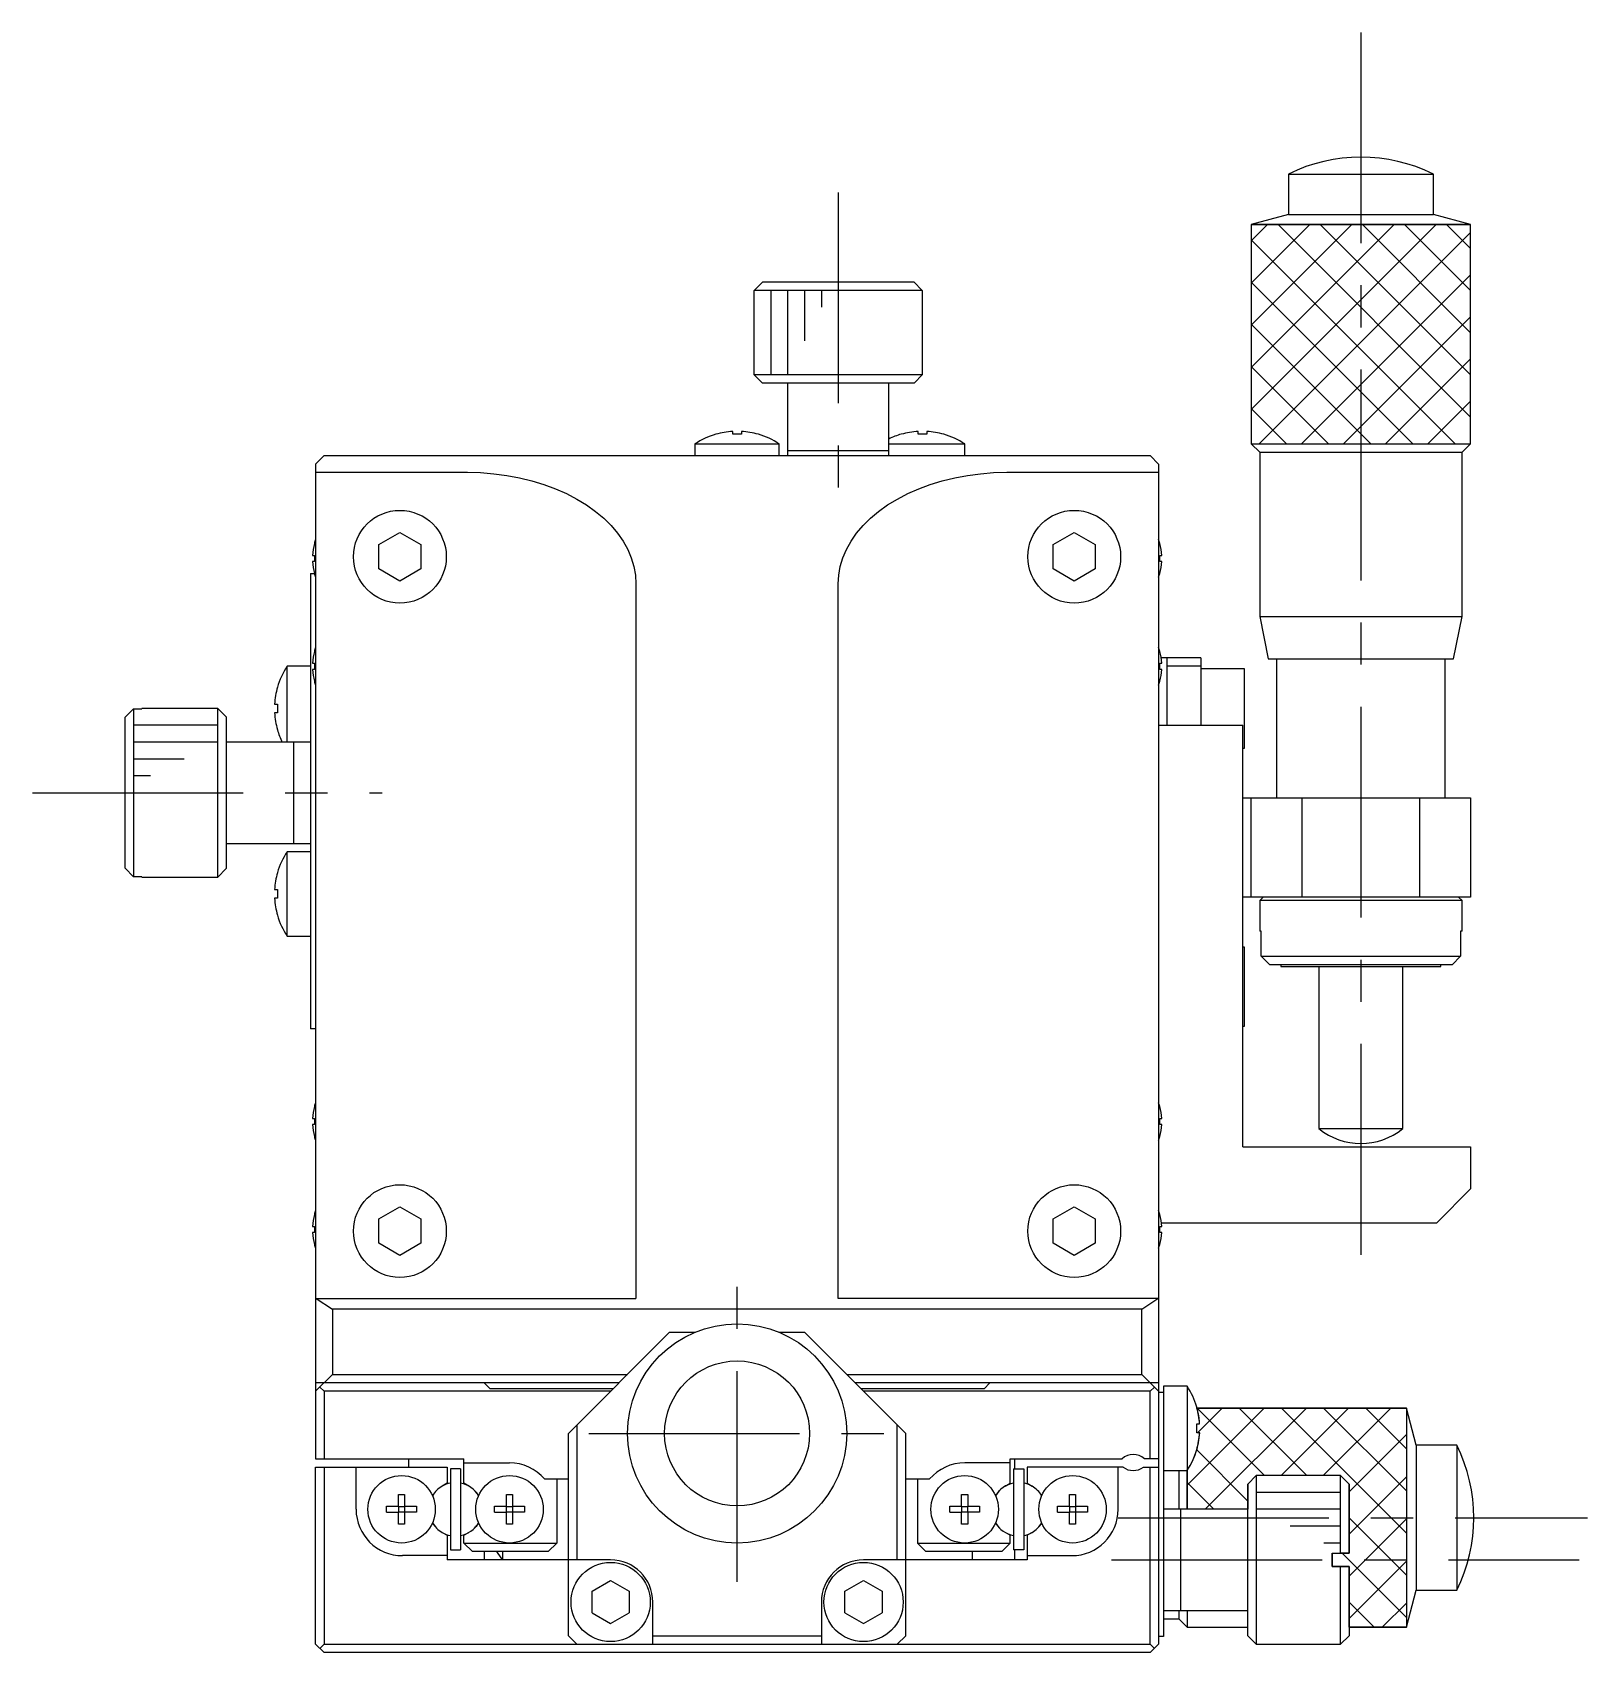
# Model space of a CAD drawing. Extents: x -393 to 367, y 10 to 551.
# Drawn here: x -89.4 to 2.8, y 254.8 to 350.9 of the extents above; entities that cross this region are included whole.
import ezdxf

# ---------------------------------------------------------------- set-up
doc = ezdxf.new("R2010")
doc.units = 0
doc.header["$LTSCALE"] = 10
doc.linetypes.add('CENTER', pattern=[2, 1.25, -0.25, 0.25, -0.25])
doc.linetypes.add('DASHED', pattern=[3.5, 2, -1.5])
doc.layers.get('0').update_dxf_attribs({"linetype": 'CONTINUOUS'})
doc.layers.add('CENTER', color=1, linetype='CENTER')

msp = doc.modelspace()

# ---------------------------------------------------------------- linework, layer by layer
at = {"color": 7, "linetype": 'CONTINUOUS'}
for p, q in [((-14.914398, 342.520396), (-6.314398, 342.520396)), ((-14.914398, 342.520396), (-14.914398, 340.109885)), ((-6.314398, 340.109885), (-6.314398, 342.520396)), ((-14.914398, 340.109885), (-17.114397, 339.520397)), ((-17.114397, 339.520397), (-4.114399, 339.520397)), ((-17.114397, 339.520397), (-17.114397, 326.520396)), ((-14.914398, 340.109885), (-6.314398, 340.109885)), ((-4.114399, 339.520397), (-6.314398, 340.109885)), ((-4.114399, 326.520396), (-4.114399, 339.520397)), ((-46.598373, 335.62039), (-46.096585, 336.12039)), ((-36.630424, 335.62039), (-46.598373, 335.62039)), ((-46.598373, 335.12039), (-46.598373, 335.62039)), ((-46.096585, 336.12039), (-37.132211, 336.12039)), ((-37.132211, 336.12039), (-36.630424, 335.62039)), ((-36.630424, 335.62039), (-36.630424, 335.12039)), ((-46.614398, 335.12039), (-46.614398, 330.62039)), ((-46.614398, 335.12039), (-46.598373, 335.12039)), ((-36.630424, 335.12039), (-36.614398, 335.12039)), ((-36.614398, 330.62039), (-36.614398, 335.12039)), ((-46.614398, 330.62039), (-36.614398, 330.62039)), ((-46.614398, 330.62039), (-46.114398, 330.12039)), ((-37.114398, 330.12039), (-36.614398, 330.62039)), ((-37.114398, 330.12039), (-46.114398, 330.12039)), ((-44.614398, 330.12039), (-44.614398, 325.82039)), ((-38.614398, 325.82039), (-38.614398, 330.12039)), ((-48.872988, 327.08297), (-48.876331, 327.089826)), ((-47.874398, 327.08297), (-47.874398, 327.255342)), ((-47.354398, 327.08297), (-47.874398, 327.08297)), ((-47.354398, 327.255342), (-47.354398, 327.08297)), ((-46.352465, 327.089826), (-46.355809, 327.08297)), ((-37.872988, 327.08297), (-37.876331, 327.089826)), ((-36.874398, 327.08297), (-36.874398, 327.255342)), ((-36.354398, 327.08297), (-36.874398, 327.08297)), ((-36.354398, 327.255342), (-36.354398, 327.08297)), ((-35.352465, 327.089826), (-35.355809, 327.08297)), ((-72.114398, 325.82039), (-72.614398, 325.32039)), ((-72.114398, 325.82039), (-23.114398, 325.82039)), ((-50.114398, 326.512047), (-45.114398, 326.512047)), ((-50.114398, 326.512047), (-50.114398, 325.82039)), ((-45.114398, 325.82039), (-45.114398, 326.512047)), ((-44.614398, 326.12039), (-38.614398, 326.12039)), ((-38.614398, 326.512047), (-34.114398, 326.512047)), ((-34.114398, 325.82039), (-34.114398, 326.512047)), ((-22.614398, 325.32039), (-23.114398, 325.82039)), ((-17.114397, 326.520396), (-4.114399, 326.520396)), ((-17.114397, 326.520396), (-16.614394, 326.020394)), ((-16.614394, 326.020394), (-4.614402, 326.020394)), ((-16.614394, 326.020394), (-16.614394, 316.270389)), ((-4.614402, 326.020394), (-4.114399, 326.520396)), ((-4.614402, 316.270389), (-4.614402, 326.020394)), ((-72.614398, 325.32039), (-72.614398, 266.32039)), ((-72.614398, 324.827561), (-63.614398, 324.827561)), ((-63.614398, 324.827561), (-62.829807, 324.807158)), ((-32.398989, 324.807158), (-31.614398, 324.827561)), ((-31.614398, 324.827561), (-22.614398, 324.827561)), ((-22.614398, 325.32039), (-22.614398, 255.32039)), ((-62.829807, 324.807158), (-62.050054, 324.746072)), ((-62.050054, 324.746072), (-61.279945, 324.644682)), ((-61.279945, 324.644682), (-60.524228, 324.503612)), ((-60.524228, 324.503612), (-59.787564, 324.323731)), ((-59.787564, 324.323731), (-59.074493, 324.106149)), ((-59.074493, 324.106149), (-58.389413, 323.852208)), ((-36.839384, 323.852208), (-36.154303, 324.106149)), ((-36.154303, 324.106149), (-35.441233, 324.323731)), ((-35.441233, 324.323731), (-34.704568, 324.503612)), ((-34.704568, 324.503612), (-33.948852, 324.644682)), ((-33.948852, 324.644682), (-33.178743, 324.746072)), ((-33.178743, 324.746072), (-32.398989, 324.807158)), ((-58.389413, 323.852208), (-57.736546, 323.563472)), ((-57.736546, 323.563472), (-57.119918, 323.241723)), ((-57.119918, 323.241723), (-56.543331, 322.888944)), ((-38.685466, 322.888944), (-38.108879, 323.241723)), ((-38.108879, 323.241723), (-37.492251, 323.563472)), ((-37.492251, 323.563472), (-36.839384, 323.852208)), ((-56.543331, 322.888944), (-56.010339, 322.507309)), ((-56.010339, 322.507309), (-55.524228, 322.099172)), ((-55.524228, 322.099172), (-55.087997, 321.667048)), ((-40.1408, 321.667048), (-39.704568, 322.099172)), ((-39.704568, 322.099172), (-39.218458, 322.507309)), ((-39.218458, 322.507309), (-38.685466, 322.888944)), ((-68.864398, 320.542078), (-67.614398, 321.263765)), ((-67.614398, 321.263765), (-66.364398, 320.542078)), ((-55.087997, 321.667048), (-54.704333, 321.213603)), ((-54.704333, 321.213603), (-54.375603, 320.741632)), ((-40.853194, 320.741632), (-40.524464, 321.213603)), ((-40.524464, 321.213603), (-40.1408, 321.667048)), ((-28.864398, 320.542078), (-27.614398, 321.263765)), ((-27.614398, 321.263765), (-26.364398, 320.542078)), ((-72.688542, 320.609006), (-72.68392, 320.606751)), ((-68.864398, 319.098702), (-68.864398, 320.542078)), ((-66.364398, 320.542078), (-66.364398, 319.098702)), ((-54.375603, 320.741632), (-54.103833, 320.254045)), ((-54.103833, 320.254045), (-53.890699, 319.753847)), ((-41.338098, 319.753847), (-41.124964, 320.254045)), ((-41.124964, 320.254045), (-40.853194, 320.741632)), ((-28.864398, 319.098702), (-28.864398, 320.542078)), ((-26.364398, 320.542078), (-26.364398, 319.098702)), ((-22.544877, 320.606751), (-22.540254, 320.609006)), ((-72.804257, 319.90039), (-72.68392, 319.90039)), ((-72.68392, 319.54039), (-72.804257, 319.54039)), ((-72.68392, 319.90039), (-72.68392, 319.54039)), ((-67.614398, 318.377014), (-68.864398, 319.098702)), ((-66.364398, 319.098702), (-67.614398, 318.377014)), ((-53.890699, 319.753847), (-53.737515, 319.244123)), ((-53.737515, 319.244123), (-53.645225, 318.728015)), ((-41.583572, 318.728015), (-41.491282, 319.244123)), ((-41.491282, 319.244123), (-41.338098, 319.753847)), ((-27.614398, 318.377014), (-28.864398, 319.098702)), ((-26.364398, 319.098702), (-27.614398, 318.377014)), ((-22.544877, 319.54039), (-22.544877, 319.90039)), ((-22.544877, 319.90039), (-22.424539, 319.90039)), ((-22.424539, 319.54039), (-22.544877, 319.54039)), ((-72.914398, 318.82039), (-72.685229, 318.82039)), ((-72.914398, 318.82039), (-72.914398, 291.82039)), ((-72.68392, 318.834028), (-72.688542, 318.831774)), ((-53.645225, 318.728015), (-53.614398, 318.208706)), ((-53.614398, 318.208706), (-53.614398, 275.82039)), ((-41.614398, 318.208706), (-41.583572, 318.728015)), ((-41.614398, 275.82039), (-41.614398, 318.208706)), ((-22.540254, 318.831774), (-22.544877, 318.834028)), ((-16.614394, 316.270389), (-4.614402, 316.270389)), ((-16.614394, 316.270389), (-16.114395, 313.77039)), ((-5.114401, 313.77039), (-4.614402, 316.270389)), ((-74.306056, 308.82039), (-74.306056, 313.32039)), ((-72.914398, 313.32039), (-74.306056, 313.32039)), ((-72.804257, 313.50039), (-72.68392, 313.50039)), ((-72.688542, 314.209006), (-72.68392, 314.206751)), ((-72.68392, 313.50039), (-72.68392, 313.14039)), ((-22.544877, 314.206751), (-22.540254, 314.209006)), ((-22.544877, 313.14039), (-22.544877, 313.50039)), ((-22.544877, 313.50039), (-22.424539, 313.50039)), ((-20.114398, 313.820392), (-22.458832, 313.820392)), ((-22.114398, 313.820392), (-22.114398, 309.82039)), ((-20.114398, 313.32039), (-22.114398, 313.32039)), ((-20.114398, 313.82039), (-20.114398, 309.82039)), ((-16.114395, 313.77039), (-5.114401, 313.77039)), ((-15.614398, 313.77039), (-15.614398, 305.52039)), ((-5.614398, 305.52039), (-5.614398, 313.77039)), ((-72.68392, 313.14039), (-72.804257, 313.14039)), ((-72.68392, 312.434028), (-72.688542, 312.431774)), ((-22.424539, 313.14039), (-22.544877, 313.14039)), ((-22.540254, 312.431774), (-22.544877, 312.434028)), ((-17.514398, 313.17039), (-20.114398, 313.17039)), ((-17.514398, 308.47039), (-17.514398, 313.17039)), ((-74.883834, 312.082323), (-74.876979, 312.078979)), ((-83.914398, 310.302577), (-83.414398, 310.804364)), ((-83.414398, 310.804364), (-83.414398, 300.836415)), ((-83.414398, 310.804364), (-82.914398, 310.804364)), ((-78.414398, 310.82039), (-82.914398, 310.82039)), ((-82.914398, 310.804364), (-82.914398, 310.82039)), ((-78.414398, 300.82039), (-78.414398, 310.82039)), ((-77.914398, 310.32039), (-78.414398, 310.82039)), ((-75.049351, 311.08039), (-74.876979, 311.08039)), ((-74.876979, 310.56039), (-75.049351, 310.56039)), ((-74.876979, 311.08039), (-74.876979, 310.56039)), ((-83.914398, 301.338203), (-83.914398, 310.302577)), ((-77.914398, 310.32039), (-77.914398, 301.32039)), ((-74.876979, 309.5618), (-74.883834, 309.558457)), ((-22.614398, 309.82039), (-17.614398, 309.82039)), ((-17.614398, 284.82039), (-17.614398, 309.82039)), ((-72.914398, 308.82039), (-77.914398, 308.82039)), ((-73.914398, 302.82039), (-73.914398, 308.82039)), ((-17.614398, 308.47039), (-17.514398, 308.47039)), ((-17.614398, 305.52039), (-4.114398, 305.52039)), ((-17.114398, 299.62039), (-17.114398, 305.52039)), ((-14.114398, 305.52039), (-14.114398, 299.62039)), ((-7.114398, 299.62039), (-7.114398, 305.52039)), ((-4.114398, 305.52039), (-4.114398, 299.62039)), ((-77.914398, 302.82039), (-72.914398, 302.82039)), ((-74.306056, 297.32039), (-74.306056, 302.32039)), ((-72.914398, 302.32039), (-74.306056, 302.32039)), ((-83.414398, 300.836415), (-83.914398, 301.338203)), ((-82.914398, 300.836415), (-83.414398, 300.836415)), ((-82.914398, 300.82039), (-82.914398, 300.836415)), ((-82.914398, 300.82039), (-78.414398, 300.82039)), ((-78.414398, 300.82039), (-77.914398, 301.32039)), ((-74.883834, 301.082323), (-74.876979, 301.078979)), ((-75.049351, 300.08039), (-74.876979, 300.08039)), ((-74.876979, 300.08039), (-74.876979, 299.56039)), ((-74.876979, 299.56039), (-75.049351, 299.56039)), ((-4.114398, 299.62039), (-17.614398, 299.62039)), ((-16.414398, 299.62039), (-16.614398, 299.42039)), ((-4.614398, 299.42039), (-16.614398, 299.42039)), ((-16.614398, 299.42039), (-16.614398, 297.62039)), ((-4.614398, 299.42039), (-4.814398, 299.62039)), ((-4.614398, 297.62039), (-4.614398, 299.42039)), ((-74.876979, 298.5618), (-74.883834, 298.558457)), ((-74.306056, 297.32039), (-72.914398, 297.32039)), ((-16.530478, 297.62039), (-16.614398, 297.62039)), ((-16.530478, 296.12039), (-16.530478, 297.62039)), ((-4.698319, 297.62039), (-4.698319, 296.12039)), ((-4.614398, 297.62039), (-4.698319, 297.62039)), ((-17.514398, 296.67039), (-17.614398, 296.67039)), ((-17.514398, 291.97039), (-17.514398, 296.67039)), ((-16.530478, 296.12039), (-4.698319, 296.12039)), ((-16.022725, 295.62039), (-16.530478, 296.12039)), ((-4.698319, 296.12039), (-5.206071, 295.62039)), ((-5.206071, 295.62039), (-16.022725, 295.62039)), ((-15.364398, 295.62039), (-15.364398, 295.52039)), ((-15.364398, 295.52039), (-5.864398, 295.52039)), ((-13.114394, 295.52039), (-13.114394, 285.897899)), ((-8.114402, 285.897899), (-8.114402, 295.52039)), ((-5.864398, 295.52039), (-5.864398, 295.62039)), ((-72.614398, 291.82039), (-72.914398, 291.82039)), ((-17.614398, 291.97039), (-17.514398, 291.97039)), ((-72.804257, 286.50039), (-72.68392, 286.50039)), ((-72.688542, 287.209006), (-72.68392, 287.206751)), ((-72.68392, 286.50039), (-72.68392, 286.14039)), ((-22.544877, 287.206751), (-22.540254, 287.209006)), ((-22.544877, 286.14039), (-22.544877, 286.50039)), ((-22.544877, 286.50039), (-22.424539, 286.50039)), ((-72.68392, 286.14039), (-72.804257, 286.14039)), ((-72.68392, 285.434028), (-72.688542, 285.431774)), ((-22.424539, 286.14039), (-22.544877, 286.14039)), ((-22.540254, 285.431774), (-22.544877, 285.434028)), ((-13.114394, 285.897899), (-8.114402, 285.897899)), ((-17.614398, 284.82039), (-4.114398, 284.82039)), ((-4.114398, 284.82039), (-4.114398, 282.32039)), ((-6.114398, 280.32039), (-4.114398, 282.32039)), ((-72.688542, 280.809006), (-72.68392, 280.806751)), ((-68.864398, 280.542078), (-67.614398, 281.263765)), ((-67.614398, 281.263765), (-66.364398, 280.542078)), ((-28.864398, 280.542078), (-27.614398, 281.263765)), ((-27.614398, 281.263765), (-26.364398, 280.542078)), ((-22.544877, 280.806751), (-22.540254, 280.809006)), ((-72.804257, 280.10039), (-72.68392, 280.10039)), ((-72.68392, 279.74039), (-72.804257, 279.74039)), ((-72.68392, 280.10039), (-72.68392, 279.74039)), ((-68.864398, 279.098702), (-68.864398, 280.542078)), ((-66.364398, 280.542078), (-66.364398, 279.098702)), ((-28.864398, 279.098702), (-28.864398, 280.542078)), ((-26.364398, 280.542078), (-26.364398, 279.098702)), ((-22.544877, 279.74039), (-22.544877, 280.10039)), ((-22.544877, 280.10039), (-22.424539, 280.10039)), ((-22.424539, 279.74039), (-22.544877, 279.74039)), ((-22.444603, 280.32039), (-6.114398, 280.32039)), ((-72.68392, 279.034028), (-72.688542, 279.031774)), ((-67.614398, 278.377014), (-68.864398, 279.098702)), ((-66.364398, 279.098702), (-67.614398, 278.377014)), ((-27.614398, 278.377014), (-28.864398, 279.098702)), ((-26.364398, 279.098702), (-27.614398, 278.377014)), ((-22.540254, 279.031774), (-22.544877, 279.034028)), ((-72.614398, 275.82039), (-53.614398, 275.82039)), ((-72.572639, 275.82039), (-71.614398, 275.186144)), ((-22.614398, 275.82039), (-41.614398, 275.82039)), ((-23.614398, 275.186144), (-22.656158, 275.82039)), ((-23.614398, 275.186144), (-71.614398, 275.186144)), ((-71.614398, 275.186144), (-71.614398, 271.32039)), ((-23.614398, 271.32039), (-23.614398, 275.186144)), ((-57.614398, 267.82039), (-51.614398, 273.82039)), ((-51.614398, 273.82039), (-50.114396, 273.82039)), ((-45.114401, 273.82039), (-43.614398, 273.82039)), ((-37.614398, 267.82039), (-43.614398, 273.82039)), ((-72.614398, 270.32039), (-71.614398, 271.32039)), ((-71.614398, 271.32039), (-54.114398, 271.32039)), ((-41.114398, 271.32039), (-23.614398, 271.32039)), ((-23.614398, 271.32039), (-22.614398, 270.32039)), ((-54.614398, 270.82039), (-72.614398, 270.82039)), ((-72.364398, 270.57039), (-72.114398, 270.32039)), ((-72.114398, 270.32039), (-72.114398, 266.32039)), ((-55.114398, 270.32039), (-72.114398, 270.32039)), ((-62.264398, 270.47039), (-62.614398, 270.82039)), ((-54.964398, 270.47039), (-62.264398, 270.47039)), ((-22.614398, 270.82039), (-40.614398, 270.82039)), ((-32.964398, 270.47039), (-40.264398, 270.47039)), ((-23.114398, 270.32039), (-40.114398, 270.32039)), ((-32.614398, 270.82039), (-32.964398, 270.47039)), ((-23.114398, 270.32039), (-22.864398, 270.57039)), ((-23.114398, 266.32039), (-23.114398, 270.32039)), ((-22.614398, 270.27039), (-22.314398, 270.27039)), ((-20.922741, 270.62039), (-22.314398, 270.62039)), ((-22.314398, 270.62039), (-22.314398, 255.77039)), ((-20.922741, 270.62039), (-20.922741, 265.62039)), ((-20.351818, 269.378979), (-20.344963, 269.382323)), ((-7.324903, 267.12039), (-7.914391, 269.320389)), ((-57.114398, 268.32039), (-57.114398, 260.32039)), ((-38.114398, 260.32039), (-38.114398, 268.32039)), ((-57.614398, 255.82039), (-57.614398, 267.82039)), ((-37.614398, 255.82039), (-37.614398, 267.82039)), ((-72.614398, 266.32039), (-63.814398, 266.32039)), ((-67.114398, 266.32039), (-67.114398, 265.82039)), ((-63.814398, 264.864802), (-63.814398, 266.32039)), ((-31.414398, 266.32039), (-24.775836, 266.32039)), ((-31.414398, 264.864802), (-31.414398, 266.32039)), ((-31.164399, 266.32039), (-31.164399, 265.72039)), ((-22.614398, 266.32039), (-23.452961, 266.32039)), ((-20.344963, 266.858457), (-20.351818, 266.8618)), ((-7.324903, 267.12039), (-7.324903, 258.52039)), ((-4.914392, 267.12039), (-7.324903, 267.12039)), ((-4.914392, 267.12039), (-4.914392, 258.52039)), ((-72.614398, 255.32039), (-72.614398, 265.82039)), ((-72.614398, 265.82039), (-64.814398, 265.82039)), ((-72.114398, 265.82039), (-72.114398, 255.32039)), ((-70.214398, 263.32039), (-70.214398, 265.82039)), ((-64.814398, 265.82039), (-64.814398, 264.864802)), ((-64.014398, 265.72039), (-64.614398, 265.72039)), ((-64.614398, 265.72039), (-64.614398, 260.92039)), ((-64.014398, 265.72039), (-64.014398, 260.92039)), ((-63.814398, 266.07039), (-61.114398, 266.07039)), ((-31.414398, 266.07039), (-34.114398, 266.07039)), ((-31.214398, 265.72039), (-31.214398, 260.92039)), ((-31.214398, 265.72039), (-30.614398, 265.72039)), ((-30.614398, 265.72039), (-30.614398, 260.92039)), ((-30.414398, 265.82039), (-30.414398, 264.864802)), ((-24.714398, 265.82039), (-30.414398, 265.82039)), ((-25.014398, 263.32039), (-25.014398, 265.82039)), ((-23.514398, 265.82039), (-22.614398, 265.82039)), ((-23.114398, 255.32039), (-23.114398, 265.82039)), ((-22.314398, 265.62039), (-20.922741, 265.62039)), ((-21.414394, 265.62039), (-21.414394, 263.32039)), ((-16.814398, 265.32039), (-16.814398, 255.32039)), ((-11.814398, 260.72039), (-11.814398, 265.32039)), ((-64.814398, 264.864802), (-65.108148, 264.695205)), ((-63.520648, 264.695205), (-63.814398, 264.864802)), ((-59.035336, 265.12039), (-57.614398, 265.12039)), ((-58.314398, 265.12039), (-58.314398, 261.32039)), ((-37.614398, 265.12039), (-36.193461, 265.12039)), ((-36.914398, 265.12039), (-36.914398, 261.32039)), ((-31.708148, 264.695205), (-31.414398, 264.864802)), ((-30.414398, 264.864802), (-30.120648, 264.695205)), ((-68.40076, 263.50039), (-67.694398, 263.50039)), ((-68.40076, 263.14039), (-68.40076, 263.50039)), ((-67.694398, 264.206751), (-67.334398, 264.206751)), ((-67.694398, 263.50039), (-67.694398, 264.206751)), ((-67.684026, 263.490018), (-67.694398, 263.50039)), ((-67.684026, 263.490018), (-67.34477, 263.490018)), ((-67.684026, 263.150762), (-67.684026, 263.490018)), ((-67.34477, 263.490018), (-67.334398, 263.50039)), ((-67.34477, 263.490018), (-67.34477, 263.150762)), ((-67.334398, 264.206751), (-67.334398, 263.50039)), ((-67.334398, 263.50039), (-66.628037, 263.50039)), ((-66.628037, 263.50039), (-66.628037, 263.14039)), ((-62.00076, 263.50039), (-61.294398, 263.50039)), ((-62.00076, 263.14039), (-62.00076, 263.50039)), ((-61.294398, 264.206751), (-60.934398, 264.206751)), ((-61.294398, 263.50039), (-61.294398, 264.206751)), ((-61.284026, 263.490018), (-61.294398, 263.50039)), ((-61.284026, 263.490018), (-60.94477, 263.490018)), ((-61.284026, 263.150762), (-61.284026, 263.490018)), ((-60.94477, 263.490018), (-60.934398, 263.50039)), ((-60.94477, 263.490018), (-60.94477, 263.150762)), ((-60.934398, 264.206751), (-60.934398, 263.50039)), ((-60.934398, 263.50039), (-60.228037, 263.50039)), ((-60.228037, 263.50039), (-60.228037, 263.14039)), ((-35.00076, 263.50039), (-34.294398, 263.50039)), ((-35.00076, 263.14039), (-35.00076, 263.50039)), ((-34.294398, 264.206751), (-33.934398, 264.206751)), ((-34.294398, 263.50039), (-34.294398, 264.206751)), ((-34.284026, 263.490018), (-34.294398, 263.50039)), ((-34.284026, 263.490018), (-33.94477, 263.490018)), ((-34.284026, 263.150762), (-34.284026, 263.490018)), ((-33.94477, 263.490018), (-33.934398, 263.50039)), ((-33.94477, 263.490018), (-33.94477, 263.150762)), ((-33.934398, 264.206751), (-33.934398, 263.50039)), ((-33.934398, 263.50039), (-33.228037, 263.50039)), ((-33.228037, 263.50039), (-33.228037, 263.14039)), ((-28.60076, 263.50039), (-27.894398, 263.50039)), ((-28.60076, 263.14039), (-28.60076, 263.50039)), ((-27.894398, 264.206751), (-27.534398, 264.206751)), ((-27.894398, 263.50039), (-27.894398, 264.206751)), ((-27.884026, 263.490018), (-27.894398, 263.50039)), ((-27.884026, 263.490018), (-27.54477, 263.490018)), ((-27.884026, 263.150762), (-27.884026, 263.490018)), ((-27.54477, 263.490018), (-27.534398, 263.50039)), ((-27.54477, 263.490018), (-27.54477, 263.150762)), ((-27.534398, 264.206751), (-27.534398, 263.50039)), ((-27.534398, 263.50039), (-26.828037, 263.50039)), ((-26.828037, 263.50039), (-26.828037, 263.14039)), ((-21.314398, 263.32039), (-22.314398, 263.32039)), ((-21.314398, 263.32039), (-21.314398, 257.32039)), ((-68.40076, 263.14039), (-67.694398, 263.14039)), ((-67.684026, 263.150762), (-67.694398, 263.14039)), ((-67.694398, 262.434028), (-67.694398, 263.14039)), ((-67.334398, 262.434028), (-67.694398, 262.434028)), ((-67.34477, 263.150762), (-67.684026, 263.150762)), ((-67.34477, 263.150762), (-67.334398, 263.14039)), ((-67.334398, 263.14039), (-67.334398, 262.434028)), ((-66.628037, 263.14039), (-67.334398, 263.14039)), ((-62.00076, 263.14039), (-61.294398, 263.14039)), ((-61.284026, 263.150762), (-61.294398, 263.14039)), ((-61.294398, 262.434028), (-61.294398, 263.14039)), ((-60.934398, 262.434028), (-61.294398, 262.434028)), ((-60.94477, 263.150762), (-61.284026, 263.150762)), ((-60.94477, 263.150762), (-60.934398, 263.14039)), ((-60.934398, 263.14039), (-60.934398, 262.434028)), ((-60.228037, 263.14039), (-60.934398, 263.14039)), ((-35.00076, 263.14039), (-34.294398, 263.14039)), ((-34.284026, 263.150762), (-34.294398, 263.14039)), ((-34.294398, 262.434028), (-34.294398, 263.14039)), ((-33.934398, 262.434028), (-34.294398, 262.434028)), ((-33.94477, 263.150762), (-34.284026, 263.150762)), ((-33.94477, 263.150762), (-33.934398, 263.14039)), ((-33.934398, 263.14039), (-33.934398, 262.434028)), ((-33.228037, 263.14039), (-33.934398, 263.14039)), ((-28.60076, 263.14039), (-27.894398, 263.14039)), ((-27.884026, 263.150762), (-27.894398, 263.14039)), ((-27.894398, 262.434028), (-27.894398, 263.14039)), ((-27.534398, 262.434028), (-27.894398, 262.434028)), ((-27.54477, 263.150762), (-27.884026, 263.150762)), ((-27.54477, 263.150762), (-27.534398, 263.14039)), ((-27.534398, 263.14039), (-27.534398, 262.434028)), ((-26.828037, 263.14039), (-27.534398, 263.14039)), ((-65.108148, 261.945574), (-64.814398, 261.775978)), ((-64.814398, 261.775978), (-64.814398, 260.32039)), ((-63.814398, 261.775978), (-63.520648, 261.945574)), ((-63.814398, 261.32039), (-63.814398, 261.775978)), ((-31.414398, 261.775978), (-31.708148, 261.945574)), ((-31.414398, 261.32039), (-31.414398, 261.775978)), ((-30.120648, 261.945574), (-30.414398, 261.775978)), ((-30.414398, 261.775978), (-30.414398, 260.32039)), ((-64.814398, 260.57039), (-67.464398, 260.57039)), ((-64.614398, 260.92039), (-64.014398, 260.92039)), ((-63.314398, 260.82039), (-63.814398, 261.32039)), ((-63.814398, 261.32039), (-58.314398, 261.32039)), ((-58.814398, 260.82039), (-63.314398, 260.82039)), ((-62.614398, 260.82039), (-62.614398, 260.32039)), ((-61.536889, 260.82039), (-61.536889, 260.320394)), ((-58.314398, 261.32039), (-58.814398, 260.82039)), ((-36.414398, 260.82039), (-36.914398, 261.32039)), ((-36.914398, 261.32039), (-31.414398, 261.32039)), ((-31.914398, 260.82039), (-36.414398, 260.82039)), ((-33.664398, 260.82039), (-33.664398, 260.32039)), ((-31.414398, 261.32039), (-31.914398, 260.82039)), ((-30.614398, 260.92039), (-31.214398, 260.92039)), ((-31.164399, 260.92039), (-31.164399, 260.32039)), ((-30.414398, 260.57039), (-27.764398, 260.57039)), ((-12.314398, 260.72039), (-11.314398, 260.72039)), ((-55.114398, 260.32039), (-64.814398, 260.32039)), ((-30.414398, 260.32039), (-40.114398, 260.32039)), ((-17.314398, 255.82039), (-17.314398, 260.32039)), ((-11.814398, 255.32039), (-11.814398, 259.92039)), ((-11.814398, 259.92039), (-11.314398, 259.92039)), ((-56.214398, 258.455475), (-55.114398, 259.09056)), ((-55.114398, 259.09056), (-54.014398, 258.455475)), ((-41.214398, 258.455475), (-40.114398, 259.09056)), ((-40.114398, 259.09056), (-39.014398, 258.455475)), ((-7.914391, 256.320391), (-7.324903, 258.52039)), ((-7.324903, 258.52039), (-4.914392, 258.52039)), ((-56.214398, 257.185304), (-56.214398, 258.455475)), ((-54.014398, 258.455475), (-54.014398, 257.185304)), ((-52.614398, 255.32039), (-52.614398, 257.82039)), ((-42.614398, 257.82039), (-42.614398, 255.32039)), ((-41.214398, 257.185304), (-41.214398, 258.455475)), ((-39.014398, 258.455475), (-39.014398, 257.185304)), ((-56.214398, 257.185304), (-55.114398, 256.550219)), ((-55.114398, 256.550219), (-54.014398, 257.185304)), ((-41.214398, 257.185304), (-40.114398, 256.550219)), ((-40.114398, 256.550219), (-39.014398, 257.185304)), ((-22.314398, 257.32039), (-17.314398, 257.32039)), ((-22.314398, 256.820394), (-21.414394, 256.820394)), ((-21.414394, 257.32039), (-21.414394, 256.820394)), ((-21.414394, 256.820394), (-20.914392, 256.320391)), ((-20.914392, 257.32039), (-20.914392, 256.320391)), ((-57.614398, 255.82039), (-57.114398, 255.32039)), ((-52.614398, 255.82039), (-42.614398, 255.82039)), ((-38.114398, 255.32039), (-37.614398, 255.82039)), ((-22.314398, 255.77039), (-22.614398, 255.77039)), ((-20.914392, 256.320391), (-17.314398, 256.320391)), ((-17.314398, 255.82039), (-16.814398, 255.32039)), ((-11.814398, 255.32039), (-11.314398, 255.82039)), ((-72.114398, 254.82039), (-72.614398, 255.32039)), ((-72.114398, 255.32039), (-72.364398, 255.07039)), ((-72.114398, 255.32039), (-23.114398, 255.32039)), ((-23.114398, 254.82039), (-72.114398, 254.82039)), ((-22.864398, 255.07039), (-23.114398, 255.32039)), ((-22.614398, 255.32039), (-23.114398, 254.82039)), ((-16.814398, 255.32039), (-11.814398, 255.32039))]:
    msp.add_line(p, q, dxfattribs=at)
at = {"color": 3, "linetype": 'CONTINUOUS'}
for p, q in [((-17.114397, 338.550815), (-16.144815, 339.520397)), ((-17.114397, 336.050815), (-13.644815, 339.520397)), ((-17.114397, 333.550815), (-11.144815, 339.520397)), ((-17.114397, 331.050815), (-8.644815, 339.520397)), ((-17.114397, 328.550815), (-6.144815, 339.520397)), ((-15.526395, 339.520397), (-4.114399, 328.108401)), ((-13.026395, 339.520397), (-4.114399, 330.608401)), ((-10.526395, 339.520397), (-4.114399, 333.108401)), ((-8.026395, 339.520397), (-4.114399, 335.608401)), ((-5.526395, 339.520397), (-4.114399, 338.108401)), ((-17.114397, 338.608399), (-5.026394, 326.520396)), ((-16.644816, 326.520396), (-4.114399, 339.050813)), ((-14.144816, 326.520396), (-4.114399, 336.550813)), ((-45.614398, 335.62039), (-45.614398, 330.62039)), ((-44.614398, 335.62039), (-44.614398, 330.62039)), ((-43.614398, 335.62039), (-43.614398, 332.62039)), ((-42.614398, 335.62039), (-42.614398, 334.62039)), ((-17.114397, 336.108399), (-7.526394, 326.520396)), ((-17.114397, 333.608399), (-10.026394, 326.520396)), ((-11.644816, 326.520396), (-4.114399, 334.050813)), ((-9.144816, 326.520396), (-4.114399, 331.550813)), ((-17.114397, 331.108399), (-12.526394, 326.520396)), ((-6.644816, 326.520396), (-4.114399, 329.050813)), ((-17.114397, 328.608399), (-15.026394, 326.520396)), ((-4.144816, 326.520396), (-4.114399, 326.550813)), ((-78.414398, 309.82039), (-83.414398, 309.82039)), ((-78.414398, 308.82039), (-83.414398, 308.82039)), ((-80.414398, 307.82039), (-83.414398, 307.82039)), ((-82.414398, 306.82039), (-83.414398, 306.82039)), ((-20.914392, 264.75082), (-16.344823, 269.320389)), ((-7.914391, 269.320389), (-20.335149, 269.320389)), ((-20.326387, 269.320389), (-16.326388, 265.32039)), ((-20.304822, 267.86039), (-18.844823, 269.320389)), ((-19.844822, 263.32039), (-13.844823, 269.320389)), ((-17.826387, 269.320389), (-13.826388, 265.32039)), ((-15.344822, 265.32039), (-11.344823, 269.320389)), ((-15.326387, 269.320389), (-7.914391, 261.908393)), ((-12.844822, 265.32039), (-8.844823, 269.320389)), ((-12.826387, 269.320389), (-7.914391, 264.408393)), ((-10.326387, 269.320389), (-7.914391, 266.908393)), ((-7.914391, 269.320389), (-7.914391, 256.320391)), ((-20.351818, 267.86039), (-20.351818, 268.38039)), ((-20.351818, 268.38039), (-20.179446, 268.38039)), ((-20.179446, 267.86039), (-20.351818, 267.86039)), ((-11.314398, 264.350814), (-7.914391, 267.750821)), ((-20.349421, 266.843422), (-17.314398, 263.8084)), ((-20.914392, 265.63293), (-20.914392, 263.32039)), ((-16.814398, 265.32039), (-17.314398, 264.82039)), ((-11.814398, 265.32039), (-16.814398, 265.32039)), ((-11.314398, 264.82039), (-11.814398, 265.32039)), ((-11.314398, 261.850814), (-7.914391, 265.250821)), ((-20.914392, 264.908394), (-19.326388, 263.32039)), ((-17.314398, 260.32039), (-17.314398, 264.82039)), ((-11.814398, 264.32039), (-16.814398, 264.32039)), ((-11.314398, 264.82039), (-11.314398, 260.72039)), ((-17.314398, 263.32039), (-21.314398, 263.32039)), ((-17.344822, 263.32039), (-17.314398, 263.350814)), ((-11.814398, 263.32039), (-16.814398, 263.32039)), ((-11.314398, 262.8084), (-7.914391, 259.408393)), ((-11.314398, 259.350814), (-7.914391, 262.750821)), ((-11.814398, 262.32039), (-14.814398, 262.32039)), ((-11.814398, 261.32039), (-12.814398, 261.32039)), ((-12.314398, 260.72039), (-12.314398, 259.92039)), ((-11.314398, 260.72039), (-11.814398, 260.72039)), ((-11.726388, 260.72039), (-7.914391, 256.908393)), ((-12.314398, 259.92039), (-11.814398, 259.92039)), ((-11.314398, 256.850814), (-7.914391, 260.250821)), ((-11.314398, 259.92039), (-11.314398, 255.82039)), ((-11.314398, 257.8084), (-9.826389, 256.320391)), ((-9.344821, 256.320391), (-7.914391, 257.750821)), ((-11.314398, 256.320391), (-7.914391, 256.320391))]:
    msp.add_line(p, q, dxfattribs=at)
at = {"color": 3, "linetype": 'DASHED'}
for p, q in [((-4.114399, 339.520397), (-17.114397, 339.520397)), ((-17.114397, 339.520397), (-17.114397, 326.520396)), ((-4.114399, 326.520396), (-4.114399, 339.520397)), ((-17.114397, 326.520396), (-4.114399, 326.520396)), ((-20.335149, 269.320389), (-7.914391, 269.320389)), ((-7.914391, 269.320389), (-7.914391, 256.320391)), ((-20.351818, 267.86039), (-20.351818, 268.38039)), ((-20.351818, 268.38039), (-20.179446, 268.38039)), ((-20.171916, 267.86039), (-20.351818, 267.86039)), ((-20.914392, 263.32039), (-20.914392, 265.63293)), ((-16.814398, 265.32039), (-17.314398, 264.82039)), ((-11.814398, 265.32039), (-16.814398, 265.32039)), ((-11.314398, 264.82039), (-11.814398, 265.32039)), ((-17.314398, 264.82039), (-17.314398, 263.32039)), ((-11.314398, 260.72039), (-11.314398, 264.82039)), ((-17.314398, 263.32039), (-20.914392, 263.32039)), ((-12.314398, 259.92039), (-12.314398, 260.72039)), ((-12.314398, 260.72039), (-11.314398, 260.72039)), ((-11.314398, 259.92039), (-12.314398, 259.92039)), ((-11.314398, 256.320391), (-11.314398, 259.92039)), ((-7.914391, 256.320391), (-11.314398, 256.320391))]:
    msp.add_line(p, q, dxfattribs=at)
at = {"color": 7, "linetype": 'CONTINUOUS'}
for centre, radius in [((-67.614398, 319.82039), 2.75), ((-27.614398, 319.82039), 2.75), ((-67.614398, 279.82039), 2.75), ((-27.614398, 279.82039), 2.75), ((-47.614398, 267.82039), 6.499999), ((-47.614398, 267.82039), 4.3), ((-67.514398, 263.32039), 2), ((-61.114398, 263.32039), 2), ((-34.114398, 263.32039), 2), ((-27.714398, 263.32039), 2), ((-55.114398, 257.82039), 2.35), ((-40.114398, 257.82039), 2.35)]:
    msp.add_circle(centre, radius, dxfattribs=at)
for centre, radius, start, end in [((-10.614396, 333.775395), 9.745001, 63.816215, 116.183798), ((-47.614398, 322.77039), 4.5, 106.285843, 123.748989), ((-47.614398, 322.77039), 4.492483, 93.317816, 106.26943), ((-47.614398, 322.77039), 4.492483, 73.73057, 86.682184), ((-47.614398, 322.77039), 4.5, 56.251011, 73.714157), ((-36.614398, 322.77039), 4.5, 106.285843, 116.3878), ((-36.614398, 322.77039), 4.492483, 93.317816, 106.26943), ((-36.614398, 322.77039), 4.492483, 73.73057, 86.682184), ((-36.614398, 322.77039), 4.5, 56.251011, 73.714157), ((-69.614398, 319.72039), 3.194933, 163.893288, 176.770291), ((-69.614398, 319.72039), 3.2, 159.635865, 163.877467), ((-25.614398, 319.72039), 3.2, 16.122533, 20.364135), ((-25.614398, 319.72039), 3.194933, 3.229709, 16.106712), ((-69.614398, 319.72039), 3.194933, 183.229709, 196.106712), ((-25.614398, 319.72039), 3.194933, 343.893288, 356.770291), ((-69.614398, 319.72039), 3.2, 196.122533, 200.364135), ((-25.614398, 319.72039), 3.2, 339.635865, 343.877467), ((-69.614398, 313.32039), 3.2, 159.635865, 163.877467), ((-25.614398, 313.32039), 3.2, 16.122533, 20.364135), ((-70.564398, 310.82039), 4.5, 146.251011, 163.714157), ((-69.614398, 313.32039), 3.194933, 163.893288, 176.770291), ((-25.614398, 313.32039), 3.194933, 3.229709, 16.106712), ((-69.614398, 313.32039), 3.194933, 183.229709, 196.106712), ((-69.614398, 313.32039), 3.2, 196.122533, 200.364135), ((-25.614398, 313.32039), 3.2, 339.635865, 343.877467), ((-25.614398, 313.32039), 3.194933, 343.893288, 356.770291), ((-70.564398, 310.82039), 4.492483, 163.73057, 176.682184), ((-70.564398, 310.82039), 4.492483, 183.317816, 196.26943), ((-70.564398, 310.82039), 4.5, 196.285843, 206.3878), ((-70.564398, 299.82039), 4.5, 146.251011, 163.714157), ((-70.564398, 299.82039), 4.492483, 163.73057, 176.682184), ((-70.564398, 299.82039), 4.492483, 183.317816, 196.26943), ((-70.564398, 299.82039), 4.5, 196.285843, 213.748989), ((-69.614398, 286.32039), 3.2, 159.635865, 163.877467), ((-25.614398, 286.32039), 3.2, 16.122533, 20.364135), ((-69.614398, 286.32039), 3.194933, 163.893288, 176.770291), ((-25.614398, 286.32039), 3.194933, 3.229709, 16.106712), ((-69.614398, 286.32039), 3.194933, 183.229709, 196.106712), ((-69.614398, 286.32039), 3.2, 196.122533, 200.364135), ((-25.614398, 286.32039), 3.2, 339.635865, 343.877467), ((-25.614398, 286.32039), 3.194933, 343.893288, 356.770291), ((-10.614396, 289.020394), 3.999997, 231.317795, 308.682173), ((-69.614398, 279.92039), 3.194933, 163.893288, 176.770291), ((-69.614398, 279.92039), 3.2, 159.635865, 163.877467), ((-25.614398, 279.92039), 3.2, 16.122533, 20.364135), ((-25.614398, 279.92039), 3.194933, 3.229709, 16.106712), ((-69.614398, 279.92039), 3.194933, 183.229709, 196.106712), ((-25.614398, 279.92039), 3.194933, 343.893288, 356.770291), ((-69.614398, 279.92039), 3.2, 196.122533, 200.364135), ((-25.614398, 279.92039), 3.2, 339.635865, 343.877467), ((-24.664398, 268.12039), 4.5, 16.285843, 33.748989), ((-24.664398, 268.12039), 4.492483, 343.73057, 356.682184), ((-24.114398, 265.57039), 1, 48.590378, 131.409622), ((-13.659393, 262.820387), 9.745001, 333.816215, 26.183798), ((-61.114398, 263.32039), 2.75, 40.885193, 90), ((-34.114398, 263.32039), 2.75, 90, 139.114807), ((-24.114398, 266.62039), 1, 233.130102, 306.869898), ((-64.199589, 263.20539), 1.75, 134.995594, 148.113496), ((-64.314397, 263.32039), 1.5875, 135.000026, 149.566818), ((-64.314398, 263.32039), 1.5875, 120, 135), ((-64.314397, 263.32039), 1.5875, 100.89309, 120), ((-64.314397, 263.32039), 1.5875, 30.433263, 79.106984), ((-64.429208, 263.20539), 1.75, 31.886504, 45.004406), ((-30.799589, 263.20539), 1.75, 134.995594, 148.113496), ((-30.914399, 263.32039), 1.5875, 100.893016, 149.566737), ((-30.914399, 263.32039), 1.5875, 59.999969, 79.10691), ((-30.914398, 263.32039), 1.5875, 45, 60), ((-31.029208, 263.20539), 1.75, 31.886504, 45.004406), ((-30.914399, 263.32039), 1.5875, 30.433182, 44.999974), ((-67.464398, 263.32039), 2.75, 180, 270), ((-27.764398, 263.32039), 2.75, 270, 0), ((-64.199589, 263.43539), 1.75, 211.886504, 225.004406), ((-64.314397, 263.32039), 1.5875, 210.433182, 224.999974), ((-64.314397, 263.32039), 1.5875, 280.893016, 329.566737), ((-64.429208, 263.43539), 1.75, 314.995594, 328.113496), ((-30.799589, 263.43539), 1.75, 211.886504, 225.004406), ((-30.914399, 263.32039), 1.5875, 210.433263, 259.106984), ((-30.914399, 263.32039), 1.5875, 315.000026, 329.566818), ((-31.029208, 263.43539), 1.75, 314.995594, 328.113496), ((-64.314398, 263.32039), 1.5875, 225, 240), ((-64.314397, 263.32039), 1.5875, 239.999969, 259.10691), ((-30.914399, 263.32039), 1.5875, 280.89309, 300.000031), ((-30.914398, 263.32039), 1.5875, 300, 315), ((-58.414394, 262.820387), 3.999997, 209.999982, 218.682173), ((-55.114398, 257.82039), 2.5, 0, 90), ((-40.114398, 257.82039), 2.5, 90, 180)]:
    msp.add_arc(centre, radius, start, end, dxfattribs=at)
at = {"color": 3, "linetype": 'CONTINUOUS'}
for radius, start, end in [(4.492483, 3.317816, 16.26943), (4.5, 326.251011, 343.714157)]:
    msp.add_arc((-24.664398, 268.12039), radius, start, end, dxfattribs=at)
at = {"color": 3, "linetype": 'DASHED'}
for radius, start, end in [(4.492483, 3.317816, 15.492526), (4.5, 326.442828, 356.687733)]:
    msp.add_arc((-24.664398, 268.12039), radius, start, end, dxfattribs=at)
at = {"layer": 'CENTER', "color": 1, "linetype": 'CENTER'}
for p, q in [((-10.614398, 350.920393), (-10.614398, 275.920393)), ((-41.614398, 341.420393), (-41.614398, 321.920393)), ((-89.414395, 305.82039), (-68.664395, 305.82039)), ((-47.614398, 259.020391), (-47.614398, 276.620389)), ((-56.414397, 267.82039), (-38.8144, 267.82039)), ((-25.014398, 262.82039), (2.835605, 262.82039)), ((-25.414395, 260.32039), (2.335605, 260.32039))]:
    msp.add_line(p, q, dxfattribs=at)

doc.saveas('drawing.dxf')
